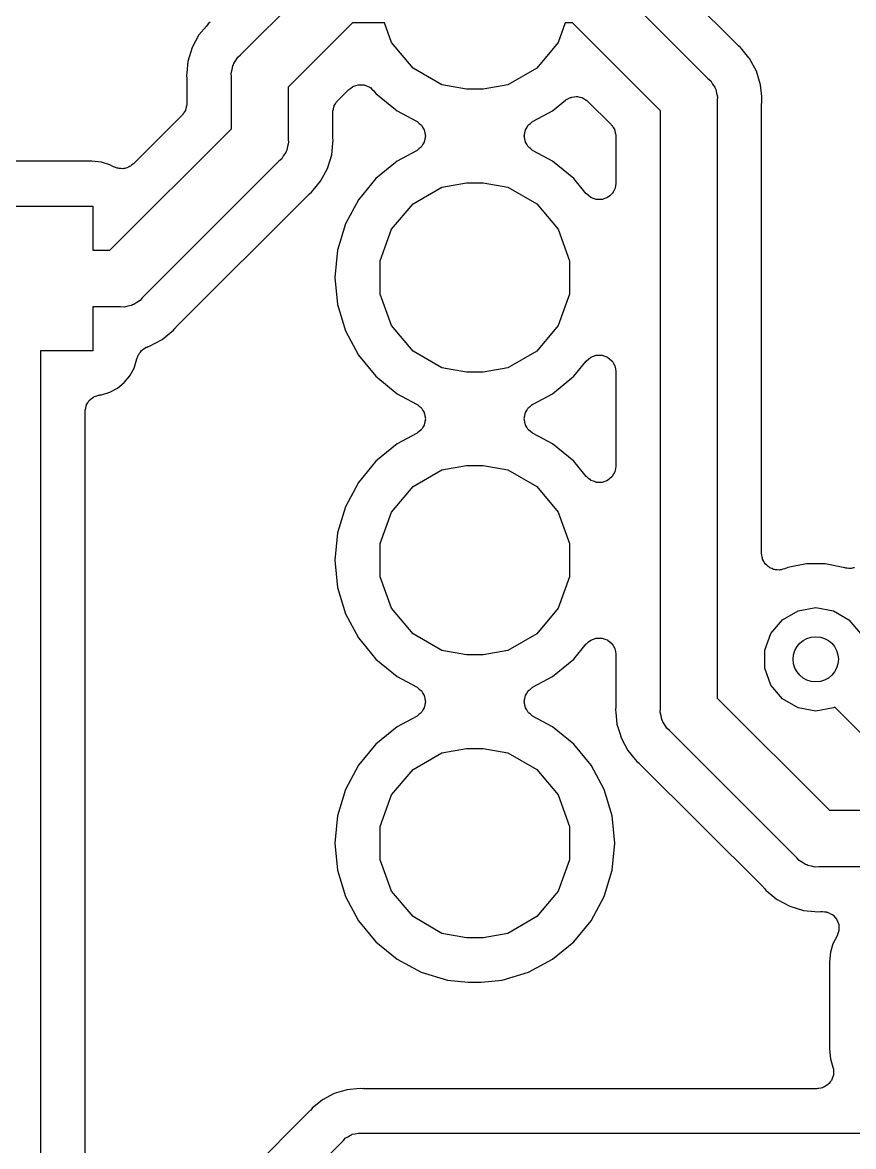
# Model space of a CAD drawing. Extents: x 91 to 190.2, y -113.9 to -59.9.
# Drawn here: x 121.11 to 128.57, y -92.38 to -82.28 of the extents above; entities that cross this region are included whole.
import ezdxf

# ---------------------------------------------------------------- set-up
doc = ezdxf.new("R2010")
doc.units = 0
doc.header["$MEASUREMENT"] = 0
doc.layers.add('BLACK', color=7, linetype='CONTINUOUS')

msp = doc.modelspace()

# ---------------------------------------------------------------- linework, layer by layer
at = {"layer": 'BLACK', "linetype": 'CONTINUOUS'}
for p, q in [((127.525, -82.4796), (126.64, -81.5955)), ((123.068, -82.5705), (123.78, -81.8582)), ((126.337, -81.8582), (127.262, -82.7826)), ((122.76, -82.3125), (122.694, -82.3928)), ((122.775, -82.2932), (122.76, -82.3125)), ((122.76, -82.3125), (122.76, -82.3125)), ((122.76, -82.3125), (122.76, -82.3125)), ((122.795, -82.2774), (122.775, -82.2932)), ((124.073, -82.284), (123.494, -82.8631)), ((124.358, -82.284), (124.073, -82.284)), ((124.423, -82.4616), (124.358, -82.284)), ((125.982, -82.284), (125.917, -82.4616)), ((126.045, -82.284), (125.982, -82.284)), ((126.836, -83.0752), (126.045, -82.284)), ((122.694, -82.3928), (122.633, -82.5064)), ((124.615, -82.6912), (124.423, -82.4616)), ((125.917, -82.4616), (125.725, -82.6912)), ((122.633, -82.5064), (122.595, -82.6297)), ((123.042, -82.5921), (123.068, -82.5705)), ((127.531, -82.4839), (127.525, -82.4796)), ((127.535, -82.4895), (127.531, -82.4839)), ((127.555, -82.5053), (127.535, -82.4895)), ((127.57, -82.5246), (127.555, -82.5053)), ((127.63, -82.5972), (127.57, -82.5246)), ((127.57, -82.5246), (127.57, -82.5246)), ((122.595, -82.6297), (122.585, -82.7331)), ((122.992, -82.7029), (122.998, -82.6697)), ((122.998, -82.6697), (123.003, -82.6599)), ((123.003, -82.6599), (123.006, -82.6489)), ((123.006, -82.6489), (123.026, -82.6213)), ((123.026, -82.6213), (123.042, -82.5921)), ((127.636, -82.6049), (127.63, -82.5972)), ((127.63, -82.5972), (127.63, -82.5972)), ((127.697, -82.7185), (127.636, -82.6049)), ((122.585, -82.7331), (122.583, -82.7579)), ((122.583, -82.7579), (122.585, -82.7827)), ((122.585, -82.7331), (122.585, -82.7331)), ((122.585, -82.7331), (122.585, -82.7331)), ((122.983, -82.7354), (122.992, -82.7029)), ((122.986, -82.769), (122.983, -82.7354)), ((122.986, -83.2348), (122.986, -82.769)), ((124.875, -82.8411), (124.615, -82.6912)), ((125.725, -82.6912), (125.465, -82.8411)), ((127.735, -82.8418), (127.697, -82.7185)), ((122.585, -82.7827), (122.585, -82.7901)), ((122.585, -82.7901), (122.586, -82.7974)), ((122.586, -82.7974), (122.586, -83.007)), ((123.494, -82.8631), (123.494, -83.3289)), ((124.04, -82.8829), (124.057, -82.8712)), ((124.057, -82.8712), (124.072, -82.8583)), ((124.072, -82.8583), (124.078, -82.8564)), ((124.078, -82.8564), (124.083, -82.8531)), ((124.083, -82.8531), (124.102, -82.8478)), ((124.102, -82.8478), (124.122, -82.841)), ((124.122, -82.841), (124.127, -82.8411)), ((124.127, -82.8411), (124.133, -82.8396)), ((124.133, -82.8396), (124.153, -82.8414)), ((124.153, -82.8414), (124.174, -82.8416)), ((124.174, -82.8416), (124.179, -82.8436)), ((124.179, -82.8436), (124.185, -82.8441)), ((124.185, -82.8441), (124.203, -82.8527)), ((124.203, -82.8527), (124.222, -82.8599)), ((124.222, -82.8599), (124.227, -82.8637)), ((124.227, -82.8637), (124.232, -82.8661)), ((124.232, -82.8661), (124.246, -82.8806)), ((125.096, -82.88), (124.875, -82.8411)), ((125.465, -82.8411), (125.244, -82.88)), ((127.262, -82.7826), (127.288, -82.8042)), ((127.288, -82.8042), (127.304, -82.8334)), ((127.304, -82.8334), (127.324, -82.861)), ((127.324, -82.861), (127.327, -82.872)), ((127.327, -82.872), (127.332, -82.8818)), ((127.745, -82.9452), (127.735, -82.8418)), ((123.938, -82.9849), (124.04, -82.8829)), ((124.246, -82.8806), (124.262, -82.8939)), ((124.262, -82.8939), (124.282, -82.9182)), ((124.282, -82.9182), (124.472, -83.0744)), ((125.244, -82.88), (125.096, -82.88)), ((125.868, -83.0744), (125.983, -82.9796)), ((125.983, -82.9796), (125.988, -82.9767)), ((125.988, -82.9767), (125.992, -82.9726)), ((125.992, -82.9726), (126.011, -82.964)), ((126.011, -82.964), (126.029, -82.954)), ((126.029, -82.954), (126.034, -82.9531)), ((126.034, -82.9531), (126.04, -82.9506)), ((126.04, -82.9506), (126.06, -82.9489)), ((126.06, -82.9489), (126.08, -82.9455)), ((126.08, -82.9455), (126.086, -82.9466)), ((126.086, -82.9466), (126.092, -82.9461)), ((126.092, -82.9461), (126.111, -82.9514)), ((126.111, -82.9514), (126.131, -82.9551)), ((126.131, -82.9551), (126.136, -82.9581)), ((126.136, -82.9581), (126.142, -82.9596)), ((126.142, -82.9596), (126.159, -82.9713)), ((126.159, -82.9713), (126.176, -82.9817)), ((127.332, -82.8818), (127.338, -82.915)), ((127.338, -82.915), (127.347, -82.9475)), ((127.347, -82.9475), (127.344, -82.9811)), ((127.747, -82.97), (127.745, -82.9452)), ((127.745, -82.9452), (127.745, -82.9452)), ((127.745, -82.9948), (127.747, -82.97)), ((122.572, -83.0704), (122.561, -83.0864)), ((122.574, -83.064), (122.572, -83.0704)), ((122.577, -83.0583), (122.574, -83.064)), ((122.58, -83.039), (122.577, -83.0583)), ((122.585, -83.02), (122.58, -83.039)), ((122.586, -83.007), (122.585, -83.0135)), ((122.585, -83.0135), (122.585, -83.02)), ((123.895, -83.0779), (123.9, -83.0589)), ((123.895, -83.0844), (123.895, -83.0779)), ((123.9, -83.0589), (123.903, -83.0396)), ((123.903, -83.0396), (123.906, -83.0339)), ((123.906, -83.0339), (123.908, -83.0276)), ((123.908, -83.0276), (123.919, -83.0115)), ((123.919, -83.0115), (123.929, -82.9945)), ((123.929, -82.9945), (123.934, -82.9903)), ((123.934, -82.9903), (123.938, -82.9849)), ((124.472, -83.0744), (124.647, -83.1677)), ((125.693, -83.1677), (125.868, -83.0744)), ((126.176, -82.9817), (126.18, -82.9861)), ((126.18, -82.9861), (126.185, -82.9895)), ((126.185, -82.9895), (126.392, -83.197)), ((126.836, -88.4419), (126.836, -83.0752)), ((127.344, -82.9811), (127.344, -88.3478)), ((127.744, -83.0095), (127.745, -83.0022)), ((127.744, -87.049), (127.744, -83.0095)), ((127.745, -83.0022), (127.745, -82.9948)), ((122.542, -83.113), (122.105, -83.5506)), ((122.546, -83.1076), (122.542, -83.113)), ((122.551, -83.1034), (122.546, -83.1076)), ((122.561, -83.0864), (122.551, -83.1034)), ((123.894, -83.0909), (123.895, -83.0844)), ((123.894, -83.3005), (123.894, -83.0909)), ((124.647, -83.1677), (124.651, -83.1708)), ((124.651, -83.1708), (124.655, -83.1726)), ((124.655, -83.1726), (124.671, -83.1868)), ((125.669, -83.1868), (125.685, -83.1726)), ((125.685, -83.1726), (125.689, -83.1708)), ((125.689, -83.1708), (125.693, -83.1677)), ((121.895, -84.326), (122.986, -83.2348)), ((124.671, -83.1868), (124.688, -83.1999)), ((124.688, -83.1999), (124.69, -83.2041)), ((124.69, -83.2041), (124.694, -83.2074)), ((124.694, -83.2074), (124.704, -83.2261)), ((124.704, -83.2261), (124.715, -83.2441)), ((124.715, -83.2441), (124.716, -83.249)), ((124.716, -83.249), (124.719, -83.2533)), ((124.719, -83.2533), (124.722, -83.2743)), ((124.722, -83.2743), (124.726, -83.2951)), ((125.614, -83.2951), (125.618, -83.2743)), ((125.618, -83.2743), (125.621, -83.2533)), ((125.621, -83.2533), (125.624, -83.249)), ((125.624, -83.249), (125.625, -83.2441)), ((125.625, -83.2441), (125.636, -83.2261)), ((125.636, -83.2261), (125.646, -83.2074)), ((125.646, -83.2074), (125.65, -83.2041)), ((125.65, -83.2041), (125.652, -83.1999)), ((125.652, -83.1999), (125.669, -83.1868)), ((126.392, -83.197), (126.396, -83.2024)), ((126.396, -83.2024), (126.401, -83.2066)), ((126.401, -83.2066), (126.411, -83.2236)), ((126.411, -83.2236), (126.422, -83.2396)), ((126.422, -83.2396), (126.424, -83.246)), ((126.424, -83.246), (126.427, -83.2517)), ((126.427, -83.2517), (126.43, -83.271)), ((126.43, -83.271), (126.435, -83.29)), ((123.497, -83.3625), (123.488, -83.395)), ((123.494, -83.3289), (123.497, -83.3625)), ((123.885, -83.4682), (123.895, -83.3648)), ((123.895, -83.3078), (123.894, -83.3005)), ((123.895, -83.3152), (123.895, -83.3078)), ((123.897, -83.34), (123.895, -83.3152)), ((123.895, -83.3648), (123.897, -83.34)), ((123.895, -83.3648), (123.895, -83.3648)), ((124.704, -83.3739), (124.694, -83.3926)), ((124.715, -83.3559), (124.704, -83.3739)), ((124.716, -83.351), (124.715, -83.3559)), ((124.719, -83.3467), (124.716, -83.351)), ((124.722, -83.3257), (124.719, -83.3467)), ((124.726, -83.3049), (124.722, -83.3257)), ((124.726, -83.2951), (124.725, -83.3)), ((124.725, -83.3), (124.726, -83.3049)), ((125.615, -83.3), (125.614, -83.2951)), ((125.614, -83.3049), (125.615, -83.3)), ((125.618, -83.3257), (125.614, -83.3049)), ((125.621, -83.3467), (125.618, -83.3257)), ((125.624, -83.351), (125.621, -83.3467)), ((125.625, -83.3559), (125.624, -83.351)), ((125.636, -83.3739), (125.625, -83.3559)), ((125.646, -83.3926), (125.636, -83.3739)), ((126.435, -83.29), (126.435, -83.2965)), ((126.435, -83.2965), (126.436, -83.303)), ((126.436, -83.303), (126.436, -83.723)), ((123.454, -83.4766), (123.438, -83.5058)), ((123.474, -83.449), (123.454, -83.4766)), ((123.477, -83.438), (123.474, -83.449)), ((123.482, -83.4282), (123.477, -83.438)), ((123.488, -83.395), (123.482, -83.4282)), ((123.847, -83.5915), (123.885, -83.4682)), ((124.647, -83.4323), (124.472, -83.5256)), ((124.651, -83.4292), (124.647, -83.4323)), ((124.655, -83.4274), (124.651, -83.4292)), ((124.671, -83.4132), (124.655, -83.4274)), ((124.688, -83.4001), (124.671, -83.4132)), ((124.69, -83.3959), (124.688, -83.4001)), ((124.694, -83.3926), (124.69, -83.3959)), ((125.65, -83.3959), (125.646, -83.3926)), ((125.652, -83.4001), (125.65, -83.3959)), ((125.669, -83.4132), (125.652, -83.4001)), ((125.685, -83.4274), (125.669, -83.4132)), ((125.689, -83.4292), (125.685, -83.4274)), ((125.693, -83.4323), (125.689, -83.4292)), ((125.868, -83.5256), (125.693, -83.4323)), ((121.733, -83.5273), (120.047, -83.5273)), ((121.818, -83.5358), (121.733, -83.5273)), ((121.894, -83.5587), (121.818, -83.5358)), ((121.928, -83.5768), (121.894, -83.5587)), ((121.944, -83.5821), (121.928, -83.5768)), ((121.96, -83.5894), (121.944, -83.5821)), ((122.045, -83.5849), (122.029, -83.5913)), ((122.062, -83.5805), (122.045, -83.5849)), ((122.069, -83.5753), (122.062, -83.5805)), ((122.078, -83.5719), (122.069, -83.5753)), ((122.09, -83.5604), (122.078, -83.5719)), ((122.105, -83.5506), (122.09, -83.5604)), ((123.412, -83.5274), (122.187, -84.7518)), ((123.438, -83.5058), (123.412, -83.5274)), ((124.472, -83.5256), (124.282, -83.6818)), ((126.058, -83.6818), (125.868, -83.5256)), ((121.969, -83.5902), (121.96, -83.5894)), ((121.977, -83.593), (121.969, -83.5902)), ((121.994, -83.5924), (121.977, -83.593)), ((122.012, -83.5939), (121.994, -83.5924)), ((122.02, -83.5916), (122.012, -83.5939)), ((122.029, -83.5913), (122.02, -83.5916)), ((123.786, -83.7051), (123.847, -83.5915)), ((124.282, -83.6818), (124.126, -83.8722)), ((126.17, -83.8182), (126.058, -83.6818)), ((123.705, -83.8047), (123.72, -83.7854)), ((123.72, -83.7854), (123.786, -83.7051)), ((123.72, -83.7854), (123.72, -83.7854)), ((124.615, -83.9088), (124.875, -83.7589)), ((124.875, -83.7589), (125.096, -83.72)), ((125.096, -83.72), (125.244, -83.72)), ((125.244, -83.72), (125.465, -83.7589)), ((125.465, -83.7589), (125.725, -83.9088)), ((126.426, -83.7759), (126.414, -83.7975)), ((126.427, -83.775), (126.426, -83.7759)), ((126.431, -83.7494), (126.427, -83.7743)), ((126.427, -83.7743), (126.427, -83.775)), ((126.436, -83.7247), (126.431, -83.7494)), ((126.436, -83.723), (126.436, -83.7238)), ((126.436, -83.7238), (126.436, -83.7247)), ((122.49, -85.0145), (123.675, -83.8304)), ((123.675, -83.8304), (123.681, -83.8261)), ((123.681, -83.8261), (123.685, -83.8205)), ((123.685, -83.8205), (123.705, -83.8047)), ((124.126, -83.8722), (124.01, -84.0893)), ((126.171, -83.8187), (126.17, -83.8182)), ((126.171, -83.8194), (126.171, -83.8187)), ((126.19, -83.8357), (126.171, -83.8194)), ((126.21, -83.8521), (126.19, -83.8357)), ((126.21, -83.8524), (126.21, -83.8521)), ((126.211, -83.8529), (126.21, -83.8524)), ((126.235, -83.8616), (126.211, -83.8529)), ((126.258, -83.8704), (126.235, -83.8616)), ((126.259, -83.8705), (126.258, -83.8704)), ((126.26, -83.8707), (126.259, -83.8705)), ((126.285, -83.8707), (126.26, -83.8707)), ((126.31, -83.871), (126.285, -83.8707)), ((126.311, -83.8707), (126.31, -83.871)), ((126.312, -83.8707), (126.311, -83.8707)), ((126.336, -83.8621), (126.312, -83.8707)), ((126.36, -83.8537), (126.336, -83.8621)), ((126.361, -83.8529), (126.36, -83.8532)), ((126.36, -83.8532), (126.36, -83.8537)), ((126.38, -83.8367), (126.361, -83.8529)), ((126.4, -83.8207), (126.38, -83.8367)), ((126.401, -83.8194), (126.4, -83.82)), ((126.4, -83.82), (126.4, -83.8207)), ((126.414, -83.7975), (126.401, -83.8194)), ((120.04, -83.93), (121.74, -83.93)), ((121.74, -83.93), (121.74, -84.326)), ((124.423, -84.1384), (124.615, -83.9088)), ((125.725, -83.9088), (125.917, -84.1384)), ((124.01, -84.0893), (123.938, -84.325)), ((124.32, -84.4201), (124.423, -84.1384)), ((125.917, -84.1384), (126.02, -84.4201)), ((121.74, -84.326), (121.895, -84.326)), ((123.938, -84.325), (123.914, -84.57)), ((124.32, -84.7199), (124.32, -84.4201)), ((126.02, -84.4201), (126.02, -84.7199)), ((123.914, -84.57), (123.938, -84.815)), ((122.137, -84.7944), (122.109, -84.8138)), ((122.166, -84.7776), (122.137, -84.7944)), ((122.187, -84.7518), (122.166, -84.7776)), ((124.423, -85.0016), (124.32, -84.7199)), ((126.02, -84.7199), (125.917, -85.0016)), ((121.989, -84.834), (121.74, -84.834)), ((121.74, -84.834), (121.74, -85.23)), ((122.022, -84.8369), (121.989, -84.834)), ((122.055, -84.8282), (122.022, -84.8369)), ((122.088, -84.8224), (122.055, -84.8282)), ((122.098, -84.8167), (122.088, -84.8224)), ((122.109, -84.8138), (122.098, -84.8167)), ((123.938, -84.815), (124.01, -85.0507)), ((122.365, -85.1264), (122.465, -85.0447)), ((122.465, -85.0447), (122.48, -85.0254)), ((122.48, -85.0254), (122.486, -85.0206)), ((122.486, -85.0206), (122.49, -85.0145)), ((124.01, -85.0507), (124.126, -85.2678)), ((124.615, -85.2312), (124.423, -85.0016)), ((125.917, -85.0016), (125.725, -85.2312)), ((122.207, -85.2071), (122.22, -85.1979)), ((122.22, -85.1979), (122.23, -85.1954)), ((122.23, -85.1954), (122.239, -85.191)), ((122.239, -85.191), (122.251, -85.1871)), ((122.251, -85.1871), (122.365, -85.1264)), ((121.74, -85.23), (121.271, -85.23)), ((121.271, -85.23), (121.271, -93.5727)), ((122.111, -85.3838), (122.136, -85.3018)), ((122.136, -85.3005), (122.137, -85.2977)), ((122.136, -85.3018), (122.136, -85.3005)), ((122.137, -85.2977), (122.139, -85.2943)), ((122.139, -85.2943), (122.141, -85.2889)), ((122.141, -85.2889), (122.143, -85.2854)), ((122.143, -85.2854), (122.147, -85.2696)), ((122.147, -85.2696), (122.153, -85.2616)), ((122.153, -85.2616), (122.157, -85.2526)), ((122.157, -85.2526), (122.168, -85.2406)), ((122.168, -85.2406), (122.177, -85.2273)), ((122.177, -85.2273), (122.186, -85.2217)), ((122.186, -85.2217), (122.192, -85.2145)), ((122.192, -85.2145), (122.207, -85.2071)), ((124.126, -85.2678), (124.282, -85.4582)), ((124.875, -85.3811), (124.615, -85.2312)), ((125.725, -85.2312), (125.465, -85.3811)), ((126.19, -85.3043), (126.21, -85.2879)), ((126.21, -85.2876), (126.211, -85.2871)), ((126.21, -85.2879), (126.21, -85.2876)), ((126.211, -85.2871), (126.235, -85.2784)), ((126.235, -85.2784), (126.258, -85.2696)), ((126.258, -85.2696), (126.259, -85.2695)), ((126.259, -85.2695), (126.26, -85.2693)), ((126.26, -85.2693), (126.285, -85.2693)), ((126.285, -85.2693), (126.31, -85.269)), ((126.31, -85.269), (126.311, -85.2693)), ((126.311, -85.2693), (126.312, -85.2693)), ((126.312, -85.2693), (126.336, -85.2779)), ((126.336, -85.2779), (126.36, -85.2863)), ((126.36, -85.2863), (126.36, -85.2868)), ((126.36, -85.2868), (126.361, -85.2871)), ((126.361, -85.2871), (126.38, -85.3033)), ((122.074, -85.4533), (122.111, -85.3838)), ((125.096, -85.42), (124.875, -85.3811)), ((125.465, -85.3811), (125.244, -85.42)), ((126.058, -85.4582), (126.17, -85.3218)), ((126.17, -85.3218), (126.171, -85.3213)), ((126.171, -85.3206), (126.19, -85.3043)), ((126.171, -85.3213), (126.171, -85.3206)), ((126.38, -85.3033), (126.4, -85.3193)), ((126.4, -85.3193), (126.4, -85.32)), ((126.4, -85.32), (126.401, -85.3206)), ((126.401, -85.3206), (126.414, -85.3424)), ((126.414, -85.3424), (126.426, -85.3641)), ((126.426, -85.3641), (126.427, -85.365)), ((126.427, -85.365), (126.427, -85.3657)), ((126.427, -85.3657), (126.431, -85.3905)), ((126.431, -85.3905), (126.436, -85.4153)), ((122.024, -85.5142), (122.074, -85.4533)), ((124.282, -85.4582), (124.472, -85.6144)), ((125.244, -85.42), (125.096, -85.42)), ((125.868, -85.6144), (126.058, -85.4582)), ((126.436, -85.4153), (126.436, -85.4162)), ((126.436, -85.4162), (126.436, -85.417)), ((126.436, -85.417), (126.436, -86.263)), ((121.818, -85.6242), (121.894, -85.6013)), ((121.894, -85.6013), (121.963, -85.5642)), ((121.963, -85.5642), (122.024, -85.5142)), ((121.684, -85.7128), (121.696, -85.6959)), ((121.696, -85.6959), (121.706, -85.6783)), ((121.706, -85.6783), (121.711, -85.6745)), ((121.711, -85.6745), (121.714, -85.6698)), ((121.714, -85.6698), (121.73, -85.6579)), ((121.73, -85.6579), (121.746, -85.6448)), ((121.746, -85.6448), (121.751, -85.6428)), ((121.751, -85.6428), (121.756, -85.6394)), ((121.756, -85.6394), (121.776, -85.6339)), ((121.776, -85.6339), (121.795, -85.627)), ((121.795, -85.627), (121.801, -85.627)), ((121.801, -85.627), (121.806, -85.6254)), ((121.806, -85.6254), (121.818, -85.6242)), ((124.472, -85.6144), (124.647, -85.7077)), ((125.693, -85.7077), (125.868, -85.6144)), ((121.671, -85.7632), (121.677, -85.7435)), ((121.672, -85.769), (121.671, -85.7632)), ((121.671, -85.7747), (121.672, -85.769)), ((121.671, -93.2847), (121.671, -85.7747)), ((121.677, -85.7435), (121.68, -85.7234)), ((121.68, -85.7234), (121.683, -85.7184)), ((121.683, -85.7184), (121.684, -85.7128)), ((124.647, -85.7077), (124.651, -85.7108)), ((124.651, -85.7108), (124.655, -85.7126)), ((124.655, -85.7126), (124.671, -85.7268)), ((124.671, -85.7268), (124.688, -85.7399)), ((124.688, -85.7399), (124.69, -85.7441)), ((124.69, -85.7441), (124.694, -85.7474)), ((124.694, -85.7474), (124.704, -85.7661)), ((124.704, -85.7661), (124.715, -85.7841)), ((124.715, -85.7841), (124.716, -85.789)), ((124.716, -85.789), (124.719, -85.7933)), ((124.719, -85.7933), (124.722, -85.8143)), ((125.618, -85.8143), (125.621, -85.7933)), ((125.621, -85.7933), (125.624, -85.789)), ((125.624, -85.789), (125.625, -85.7841)), ((125.625, -85.7841), (125.636, -85.7661)), ((125.636, -85.7661), (125.646, -85.7474)), ((125.646, -85.7474), (125.65, -85.7441)), ((125.65, -85.7441), (125.652, -85.7399)), ((125.652, -85.7399), (125.669, -85.7268)), ((125.669, -85.7268), (125.685, -85.7126)), ((125.685, -85.7126), (125.689, -85.7108)), ((125.689, -85.7108), (125.693, -85.7077)), ((124.715, -85.8959), (124.704, -85.9139)), ((124.716, -85.891), (124.715, -85.8959)), ((124.719, -85.8867), (124.716, -85.891)), ((124.722, -85.8657), (124.719, -85.8867)), ((124.722, -85.8143), (124.726, -85.8351)), ((124.726, -85.8449), (124.722, -85.8657)), ((124.726, -85.8351), (124.725, -85.84)), ((124.725, -85.84), (124.726, -85.8449)), ((125.614, -85.8351), (125.618, -85.8143)), ((125.615, -85.84), (125.614, -85.8351)), ((125.614, -85.8449), (125.615, -85.84)), ((125.618, -85.8657), (125.614, -85.8449)), ((125.621, -85.8867), (125.618, -85.8657)), ((125.624, -85.891), (125.621, -85.8867)), ((125.625, -85.8959), (125.624, -85.891)), ((125.636, -85.9139), (125.625, -85.8959)), ((124.647, -85.9723), (124.472, -86.0656)), ((124.651, -85.9692), (124.647, -85.9723)), ((124.655, -85.9674), (124.651, -85.9692)), ((124.671, -85.9532), (124.655, -85.9674)), ((124.688, -85.9401), (124.671, -85.9532)), ((124.69, -85.9359), (124.688, -85.9401)), ((124.694, -85.9326), (124.69, -85.9359)), ((124.704, -85.9139), (124.694, -85.9326)), ((125.646, -85.9326), (125.636, -85.9139)), ((125.65, -85.9359), (125.646, -85.9326)), ((125.652, -85.9401), (125.65, -85.9359)), ((125.669, -85.9532), (125.652, -85.9401)), ((125.685, -85.9674), (125.669, -85.9532)), ((125.689, -85.9692), (125.685, -85.9674)), ((125.693, -85.9723), (125.689, -85.9692)), ((125.868, -86.0656), (125.693, -85.9723)), ((124.472, -86.0656), (124.282, -86.2218)), ((126.058, -86.2218), (125.868, -86.0656)), ((124.282, -86.2218), (124.126, -86.4122)), ((124.615, -86.4488), (124.875, -86.2989)), ((124.875, -86.2989), (125.096, -86.26)), ((125.096, -86.26), (125.244, -86.26)), ((125.244, -86.26), (125.465, -86.2989)), ((125.465, -86.2989), (125.725, -86.4488)), ((126.17, -86.3582), (126.058, -86.2218)), ((126.431, -86.2895), (126.427, -86.3143)), ((126.436, -86.2647), (126.431, -86.2895)), ((126.436, -86.263), (126.436, -86.2638)), ((126.436, -86.2638), (126.436, -86.2647)), ((124.126, -86.4122), (124.01, -86.6293)), ((126.171, -86.3587), (126.17, -86.3582)), ((126.171, -86.3594), (126.171, -86.3587)), ((126.19, -86.3756), (126.171, -86.3594)), ((126.21, -86.3921), (126.19, -86.3756)), ((126.21, -86.3924), (126.21, -86.3921)), ((126.211, -86.3929), (126.21, -86.3924)), ((126.235, -86.4015), (126.211, -86.3929)), ((126.258, -86.4104), (126.235, -86.4015)), ((126.259, -86.4105), (126.258, -86.4104)), ((126.26, -86.4107), (126.259, -86.4105)), ((126.285, -86.4107), (126.26, -86.4107)), ((126.31, -86.411), (126.285, -86.4107)), ((126.311, -86.4107), (126.31, -86.411)), ((126.312, -86.4107), (126.311, -86.4107)), ((126.336, -86.4021), (126.312, -86.4107)), ((126.36, -86.3937), (126.336, -86.4021)), ((126.361, -86.3929), (126.36, -86.3932)), ((126.36, -86.3932), (126.36, -86.3937)), ((126.38, -86.3767), (126.361, -86.3929)), ((126.4, -86.3607), (126.38, -86.3767)), ((126.401, -86.3594), (126.4, -86.36)), ((126.4, -86.36), (126.4, -86.3607)), ((126.413, -86.3376), (126.401, -86.3594)), ((126.426, -86.3159), (126.413, -86.3376)), ((126.427, -86.315), (126.426, -86.3159)), ((126.427, -86.3143), (126.427, -86.315)), ((124.423, -86.6784), (124.615, -86.4488)), ((125.725, -86.4488), (125.917, -86.6784)), ((124.01, -86.6293), (123.938, -86.865)), ((124.32, -86.9601), (124.423, -86.6784)), ((125.917, -86.6784), (126.02, -86.9601)), ((123.938, -86.865), (123.914, -87.11)), ((124.32, -87.2599), (124.32, -86.9601)), ((126.02, -86.9601), (126.02, -87.2599)), ((123.914, -87.11), (123.938, -87.355)), ((127.747, -87.0651), (127.744, -87.049)), ((127.748, -87.0815), (127.747, -87.0651)), ((127.751, -87.0906), (127.748, -87.0815)), ((127.753, -87.1003), (127.751, -87.0906)), ((127.761, -87.1145), (127.753, -87.1003)), ((127.767, -87.1296), (127.761, -87.1145)), ((127.774, -87.1369), (127.767, -87.1296)), ((127.779, -87.1454), (127.774, -87.1369)), ((127.792, -87.1559), (127.779, -87.1454)), ((127.803, -87.168), (127.792, -87.1559)), ((127.811, -87.1726), (127.803, -87.168)), ((127.819, -87.1789), (127.811, -87.1726)), ((127.834, -87.1845), (127.819, -87.1789)), ((127.849, -87.192), (127.834, -87.1845)), ((127.859, -87.1933), (127.849, -87.192)), ((127.868, -87.1967), (127.859, -87.1933)), ((127.884, -87.1967), (127.868, -87.1967)), ((127.901, -87.1988), (127.884, -87.1967)), ((127.91, -87.1967), (127.901, -87.1988)), ((127.92, -87.1967), (127.91, -87.1967)), ((127.935, -87.1911), (127.92, -87.1967)), ((127.951, -87.1876), (127.935, -87.1911)), ((127.98, -87.1757), (127.951, -87.1876)), ((128.146, -87.1428), (127.98, -87.1757)), ((128.314, -87.1428), (128.146, -87.1428)), ((128.491, -87.178), (128.314, -87.1428)), ((128.5, -87.1815), (128.491, -87.178)), ((128.513, -87.1821), (128.5, -87.1815)), ((128.526, -87.1849), (128.513, -87.1821)), ((128.539, -87.1832), (128.526, -87.1849)), ((128.552, -87.1838), (128.539, -87.1832)), ((128.564, -87.1798), (128.552, -87.1838)), ((128.578, -87.1781), (128.564, -87.1798)), ((124.423, -87.5416), (124.32, -87.2599)), ((126.02, -87.2599), (125.917, -87.5416)), ((123.938, -87.355), (124.01, -87.5907)), ((124.01, -87.5907), (124.126, -87.8078)), ((124.615, -87.7712), (124.423, -87.5416)), ((125.917, -87.5416), (125.725, -87.7712)), ((127.932, -87.6444), (128.071, -87.5637)), ((128.071, -87.5637), (128.23, -87.5357)), ((128.23, -87.5357), (128.389, -87.5637)), ((128.389, -87.5637), (128.528, -87.6444)), ((127.828, -87.7679), (127.932, -87.6444)), ((128.528, -87.6444), (128.632, -87.7679)), ((124.126, -87.8078), (124.282, -87.9982)), ((124.875, -87.9211), (124.615, -87.7712)), ((125.725, -87.7712), (125.465, -87.9211)), ((126.211, -87.8271), (126.235, -87.8185)), ((126.235, -87.8185), (126.258, -87.8096)), ((126.258, -87.8096), (126.259, -87.8095)), ((126.259, -87.8095), (126.26, -87.8093)), ((126.26, -87.8093), (126.285, -87.8093)), ((126.285, -87.8093), (126.31, -87.809)), ((126.31, -87.809), (126.311, -87.8093)), ((126.311, -87.8093), (126.312, -87.8093)), ((126.312, -87.8093), (126.336, -87.8179)), ((126.336, -87.8179), (126.36, -87.8263)), ((127.773, -87.9194), (127.828, -87.7679)), ((125.096, -87.96), (124.875, -87.9211)), ((125.465, -87.9211), (125.244, -87.96)), ((126.058, -87.9982), (126.17, -87.8618)), ((126.17, -87.8618), (126.171, -87.8613)), ((126.171, -87.8606), (126.19, -87.8444)), ((126.171, -87.8613), (126.171, -87.8606)), ((126.19, -87.8444), (126.21, -87.8279)), ((126.21, -87.8276), (126.211, -87.8271)), ((126.21, -87.8279), (126.21, -87.8276)), ((126.36, -87.8263), (126.36, -87.8268)), ((126.36, -87.8268), (126.361, -87.8271)), ((126.361, -87.8271), (126.38, -87.8433)), ((126.38, -87.8433), (126.4, -87.8593)), ((126.4, -87.8593), (126.4, -87.86)), ((126.4, -87.86), (126.401, -87.8606)), ((126.401, -87.8606), (126.413, -87.8824)), ((126.413, -87.8824), (126.426, -87.9041)), ((126.426, -87.9041), (126.427, -87.905)), ((126.427, -87.905), (126.427, -87.9057)), ((126.427, -87.9057), (126.431, -87.9305)), ((127.773, -88.0806), (127.773, -87.9194)), ((124.282, -87.9982), (124.472, -88.1544)), ((125.244, -87.96), (125.096, -87.96)), ((125.868, -88.1544), (126.058, -87.9982)), ((126.431, -87.9305), (126.436, -87.9553)), ((126.436, -87.9553), (126.436, -87.9562)), ((126.436, -87.9562), (126.436, -87.957)), ((126.436, -87.957), (126.436, -88.4135)), ((127.828, -88.2321), (127.773, -88.0806)), ((124.472, -88.1544), (124.647, -88.2477)), ((125.693, -88.2477), (125.868, -88.1544)), ((124.647, -88.2477), (124.651, -88.2508)), ((124.651, -88.2508), (124.655, -88.2526)), ((124.655, -88.2526), (124.671, -88.2668)), ((124.671, -88.2668), (124.688, -88.2799)), ((124.688, -88.2799), (124.69, -88.2841)), ((124.69, -88.2841), (124.694, -88.2874)), ((124.694, -88.2874), (124.704, -88.3061)), ((124.704, -88.3061), (124.715, -88.3241)), ((124.715, -88.3241), (124.716, -88.329)), ((124.716, -88.329), (124.719, -88.3333)), ((125.621, -88.3333), (125.624, -88.329)), ((125.624, -88.329), (125.625, -88.3241)), ((125.625, -88.3241), (125.636, -88.3061)), ((125.636, -88.3061), (125.646, -88.2874)), ((125.646, -88.2874), (125.65, -88.2841)), ((125.65, -88.2841), (125.652, -88.2799)), ((125.652, -88.2799), (125.669, -88.2668)), ((125.669, -88.2668), (125.685, -88.2526)), ((125.685, -88.2526), (125.689, -88.2508)), ((125.689, -88.2508), (125.693, -88.2477)), ((127.932, -88.3556), (127.828, -88.2321)), ((124.716, -88.431), (124.715, -88.4359)), ((124.719, -88.4267), (124.716, -88.431)), ((124.719, -88.3333), (124.722, -88.3543)), ((124.722, -88.4057), (124.719, -88.4267)), ((124.722, -88.3543), (124.726, -88.3751)), ((124.726, -88.3849), (124.722, -88.4057)), ((124.726, -88.3751), (124.725, -88.38)), ((124.725, -88.38), (124.726, -88.3849)), ((125.614, -88.3751), (125.618, -88.3543)), ((125.615, -88.38), (125.614, -88.3751)), ((125.614, -88.3849), (125.615, -88.38)), ((125.618, -88.4057), (125.614, -88.3849)), ((125.618, -88.3543), (125.621, -88.3333)), ((125.621, -88.4267), (125.618, -88.4057)), ((125.624, -88.431), (125.621, -88.4267)), ((125.625, -88.4359), (125.624, -88.431)), ((126.435, -88.4282), (126.433, -88.453)), ((126.436, -88.4135), (126.435, -88.4208)), ((126.435, -88.4208), (126.435, -88.4282)), ((127.344, -88.3478), (128.352, -89.356)), ((128.071, -88.4363), (127.932, -88.3556)), ((128.4, -88.4296), (128.389, -88.4363)), ((128.743, -88.7718), (128.4, -88.4296)), ((124.647, -88.5123), (124.472, -88.6056)), ((124.651, -88.5092), (124.647, -88.5123)), ((124.655, -88.5074), (124.651, -88.5092)), ((124.671, -88.4932), (124.655, -88.5074)), ((124.688, -88.4801), (124.671, -88.4932)), ((124.69, -88.4759), (124.688, -88.4801)), ((124.694, -88.4726), (124.69, -88.4759)), ((124.704, -88.4539), (124.694, -88.4726)), ((124.715, -88.4359), (124.704, -88.4539)), ((125.636, -88.4539), (125.625, -88.4359)), ((125.646, -88.4726), (125.636, -88.4539)), ((125.65, -88.4759), (125.646, -88.4726)), ((125.652, -88.4801), (125.65, -88.4759)), ((125.669, -88.4932), (125.652, -88.4801)), ((125.685, -88.5074), (125.669, -88.4932)), ((125.689, -88.5092), (125.685, -88.5074)), ((125.693, -88.5123), (125.689, -88.5092)), ((125.868, -88.6056), (125.693, -88.5123)), ((126.433, -88.453), (126.435, -88.4778)), ((126.435, -88.4778), (126.445, -88.5812)), ((126.833, -88.4755), (126.836, -88.4419)), ((126.842, -88.508), (126.833, -88.4755)), ((126.848, -88.5412), (126.842, -88.508)), ((128.23, -88.4643), (128.071, -88.4363)), ((128.389, -88.4363), (128.23, -88.4643)), ((124.472, -88.6056), (124.282, -88.7618)), ((126.058, -88.7618), (125.868, -88.6056)), ((126.445, -88.5812), (126.473, -88.6725)), ((126.853, -88.551), (126.848, -88.5412)), ((126.856, -88.562), (126.853, -88.551)), ((126.876, -88.5896), (126.856, -88.562)), ((126.892, -88.6188), (126.876, -88.5896)), ((126.918, -88.6404), (126.892, -88.6188)), ((126.473, -88.6725), (126.473, -88.6725)), ((126.473, -88.6725), (126.483, -88.7045)), ((126.483, -88.7045), (126.544, -88.8181)), ((128.06, -89.7818), (126.918, -88.6404)), ((124.282, -88.7618), (124.126, -88.9522)), ((124.875, -88.8389), (125.096, -88.8)), ((125.096, -88.8), (125.244, -88.8)), ((125.244, -88.8), (125.465, -88.8389)), ((126.214, -88.9522), (126.058, -88.7618)), ((126.544, -88.8181), (126.61, -88.8984)), ((124.615, -88.9888), (124.875, -88.8389)), ((125.465, -88.8389), (125.725, -88.9888)), ((126.61, -88.8984), (126.61, -88.8984)), ((126.61, -88.8984), (126.625, -88.9177)), ((126.625, -88.9177), (126.645, -88.9335)), ((126.645, -88.9335), (126.649, -88.9391)), ((124.126, -88.9522), (124.01, -89.1693)), ((124.423, -89.2184), (124.615, -88.9888)), ((125.725, -88.9888), (125.917, -89.2184)), ((126.33, -89.1693), (126.214, -88.9522)), ((126.649, -88.9391), (126.655, -88.9434)), ((126.655, -88.9434), (127.757, -90.0445)), ((124.01, -89.1693), (123.938, -89.405)), ((124.32, -89.5001), (124.423, -89.2184)), ((125.917, -89.2184), (126.02, -89.5001)), ((126.402, -89.405), (126.33, -89.1693)), ((123.938, -89.405), (123.914, -89.65)), ((126.426, -89.65), (126.402, -89.405)), ((128.352, -89.356), (128.755, -89.356)), ((124.32, -89.7999), (124.32, -89.5001)), ((126.02, -89.5001), (126.02, -89.7999)), ((123.914, -89.65), (123.938, -89.895)), ((126.402, -89.895), (126.426, -89.65)), ((124.423, -90.0816), (124.32, -89.7999)), ((126.02, -89.7999), (125.917, -90.0816)), ((128.081, -89.8076), (128.06, -89.7818)), ((128.11, -89.8244), (128.081, -89.8076)), ((128.138, -89.8438), (128.11, -89.8244)), ((128.149, -89.8467), (128.138, -89.8438)), ((123.938, -89.895), (124.01, -90.1307)), ((126.33, -90.1307), (126.402, -89.895)), ((128.159, -89.8524), (128.149, -89.8467)), ((128.192, -89.8582), (128.159, -89.8524)), ((128.225, -89.8669), (128.192, -89.8582)), ((128.258, -89.864), (128.225, -89.8669)), ((128.755, -89.864), (128.258, -89.864)), ((127.757, -90.0445), (127.761, -90.0506)), ((124.01, -90.1307), (124.126, -90.3478)), ((124.615, -90.3112), (124.423, -90.0816)), ((125.917, -90.0816), (125.725, -90.3112)), ((126.214, -90.3478), (126.33, -90.1307)), ((127.761, -90.0506), (127.767, -90.0554)), ((127.767, -90.0554), (127.782, -90.0747)), ((127.782, -90.0747), (127.802, -90.0905)), ((127.802, -90.0905), (127.802, -90.0905)), ((127.802, -90.0905), (127.875, -90.1504)), ((127.875, -90.1504), (127.875, -90.1504)), ((127.875, -90.1504), (127.875, -90.1504)), ((127.875, -90.1504), (127.882, -90.1564)), ((127.882, -90.1564), (127.996, -90.2171)), ((127.996, -90.2171), (128.119, -90.2545)), ((124.126, -90.3478), (124.282, -90.5382)), ((124.875, -90.4611), (124.615, -90.3112)), ((125.725, -90.3112), (125.465, -90.4611)), ((126.058, -90.5382), (126.214, -90.3478)), ((128.119, -90.2545), (128.222, -90.2647)), ((128.222, -90.2647), (128.222, -90.2647)), ((128.222, -90.2647), (128.222, -90.2647)), ((128.222, -90.2647), (128.247, -90.2672)), ((128.247, -90.2672), (128.272, -90.2647)), ((128.272, -90.2647), (128.279, -90.2653)), ((128.279, -90.2653), (128.285, -90.2641)), ((128.285, -90.2642), (128.286, -90.264)), ((128.285, -90.2641), (128.285, -90.2642)), ((128.286, -90.264), (128.29, -90.264)), ((128.29, -90.264), (128.31, -90.2677)), ((128.31, -90.2677), (128.324, -90.2687)), ((128.324, -90.2687), (128.327, -90.2701)), ((128.327, -90.2701), (128.336, -90.2714)), ((128.336, -90.2714), (128.338, -90.2726)), ((128.338, -90.2726), (128.341, -90.273)), ((128.341, -90.273), (128.361, -90.2849)), ((128.361, -90.2849), (128.382, -90.296)), ((128.382, -90.296), (128.384, -90.2978)), ((128.384, -90.2978), (128.386, -90.2991)), ((128.386, -90.2991), (128.401, -90.3172)), ((128.401, -90.3172), (128.417, -90.3348)), ((128.417, -90.3348), (128.418, -90.3371)), ((128.418, -90.3371), (128.419, -90.339)), ((128.419, -90.339), (128.428, -90.3612)), ((128.428, -90.3612), (128.436, -90.3831)), ((128.437, -90.44), (128.429, -90.4623)), ((128.436, -90.3831), (128.436, -90.3856)), ((128.436, -90.3856), (128.437, -90.388)), ((128.437, -90.388), (128.437, -90.4116)), ((128.437, -90.4116), (128.438, -90.4352)), ((128.438, -90.4352), (128.437, -90.4376)), ((128.437, -90.4376), (128.437, -90.44)), ((124.282, -90.5382), (124.472, -90.6944)), ((125.096, -90.5), (124.875, -90.4611)), ((125.244, -90.5), (125.096, -90.5)), ((125.465, -90.4611), (125.244, -90.5)), ((125.868, -90.6944), (126.058, -90.5382)), ((128.422, -90.4847), (128.384, -90.5562)), ((128.429, -90.4623), (128.422, -90.4847)), ((128.361, -90.6316), (128.352, -90.7174)), ((128.384, -90.5562), (128.361, -90.6316)), ((124.472, -90.6944), (124.689, -90.8104)), ((125.651, -90.8104), (125.868, -90.6944)), ((128.352, -90.7174), (128.352, -91.5026)), ((124.689, -90.8104), (124.925, -90.8819)), ((125.415, -90.8819), (125.651, -90.8104)), ((124.925, -90.8819), (125.109, -90.9)), ((125.109, -90.9), (125.231, -90.9)), ((125.231, -90.9), (125.415, -90.8819)), ((128.352, -91.5026), (128.361, -91.5884)), ((128.361, -91.5884), (128.383, -91.6633)), ((128.382, -91.749), (128.378, -91.7657)), ((128.388, -91.7328), (128.382, -91.749)), ((128.383, -91.6633), (128.385, -91.6722)), ((128.385, -91.6722), (128.388, -91.6808)), ((128.388, -91.6808), (128.388, -91.6979)), ((128.388, -91.6979), (128.39, -91.715)), ((128.39, -91.715), (128.388, -91.7238)), ((128.388, -91.7238), (128.388, -91.7328)), ((124.14, -91.8539), (124.022, -91.8655)), ((124.162, -91.8561), (124.14, -91.8539)), ((124.17, -91.8555), (124.162, -91.8561)), ((124.177, -91.8568), (124.17, -91.8555)), ((128.24, -91.8568), (124.177, -91.8568)), ((128.249, -91.8552), (128.24, -91.8568)), ((128.258, -91.8557), (128.249, -91.8552)), ((128.274, -91.8507), (128.258, -91.8557)), ((128.291, -91.8478), (128.274, -91.8507)), ((128.299, -91.8432), (128.291, -91.8478)), ((128.308, -91.8406), (128.299, -91.8432)), ((128.321, -91.8303), (128.308, -91.8406)), ((128.336, -91.8217), (128.321, -91.8303)), ((128.342, -91.8148), (128.336, -91.8217)), ((128.349, -91.8093), (128.342, -91.8148)), ((128.359, -91.795), (128.349, -91.8093)), ((128.37, -91.7818), (128.359, -91.795)), ((128.373, -91.7733), (128.37, -91.7818)), ((128.378, -91.7657), (128.373, -91.7733)), ((123.803, -91.956), (123.711, -92.0314)), ((123.908, -91.9), (123.803, -91.956)), ((124.012, -91.8685), (123.908, -91.9)), ((124.022, -91.8655), (124.012, -91.8685)), ((124.012, -91.8685), (124.012, -91.8685)), ((123.687, -92.0596), (123.04, -92.7073)), ((123.692, -92.0536), (123.687, -92.0596)), ((123.697, -92.0487), (123.692, -92.0536)), ((123.711, -92.0314), (123.697, -92.0487)), ((124.062, -92.2706), (124.069, -92.2661)), ((124.069, -92.2661), (124.096, -92.2614)), ((124.096, -92.2614), (124.122, -92.2545)), ((124.122, -92.2545), (124.149, -92.2568)), ((124.149, -92.2568), (129.846, -92.2568)), ((123.303, -93.01), (123.99, -92.3226)), ((123.99, -92.3226), (124.007, -92.3019)), ((124.007, -92.3019), (124.031, -92.2885)), ((124.031, -92.2885), (124.053, -92.273)), ((124.053, -92.273), (124.062, -92.2706))]:
    msp.add_line(p, q, dxfattribs=at)
at = {"layer": 'BLACK'}
msp.add_circle((128.23, -88), 0.2032, dxfattribs=at)

doc.saveas('drawing.dxf')
